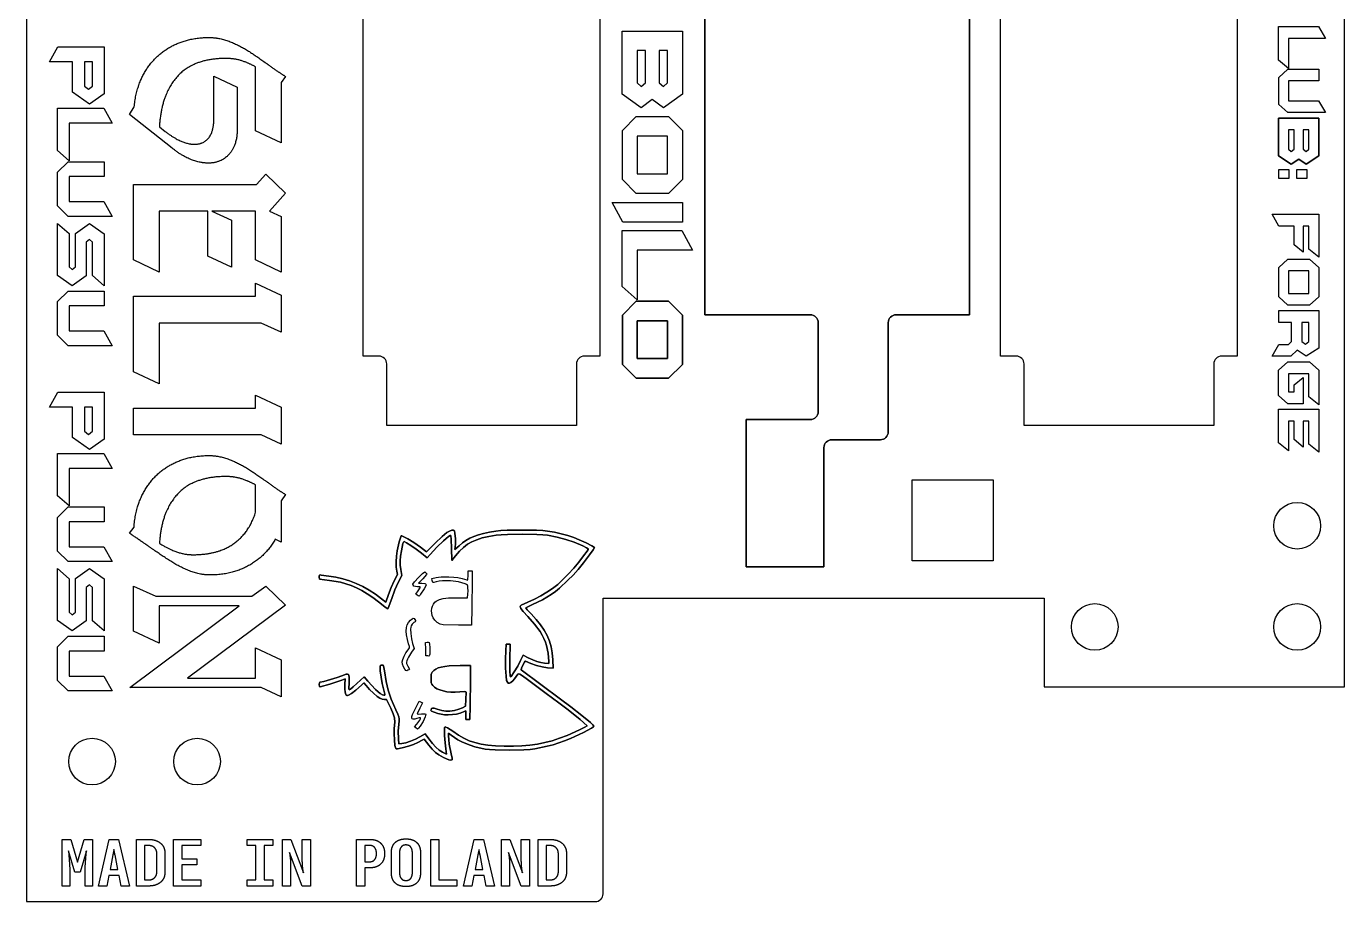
# Model space of a CAD drawing. Header units: millimetres. Extents: x -78 to 6, y -69 to 31.
# Drawn here: x -78.4 to 6.3, y -69.2 to -13 of the extents above; entities that cross this region are included whole.
import ezdxf

# ---------------------------------------------------------------- set-up
doc = ezdxf.new("R2010")
doc.units = ezdxf.units.MM

msp = doc.modelspace()

# ---------------------------------------------------------------- linework, layer by layer
for p, q in [((-74.128, -16.798), (-74.128, -15.242)), ((-69.833, -19.411), (-69.457, -19.719)), ((-69.833, -19.411), (-69.457, -19.719)), ((-63.658, -44.183), (-63.658, -42.425)), ((-71.751, -45.53), (-71.466, -45.142)), ((-71.751, -45.53), (-71.466, -45.142)), ((-54.93, -67.363), (-54.93, -66.037)), ((-54.409, -66.037), (-54.409, -67.363)), ((-53.585, -67.363), (-53.585, -66.037)), ((-53.064, -66.037), (-53.064, -67.363)), ((-69.997, -67.278), (-69.997, -66.122)), ((-69.477, -66.122), (-69.477, -67.278)), ((-44.206, -67.278), (-44.206, -66.122)), ((-43.685, -66.122), (-43.685, -67.278))]:
    msp.add_line(p, q)
for points in [[(-41.837, -69.2, 0.414214), (-41.337, -68.7), (-41.337, -49.7), (-13, -49.7), (-13, -55.4), (6.3, -55.4), (6.3, 17), (-13, 17), (-13, 11.3), (-41.337, 11.3), (-41.337, 30.3, 0.414214), (-41.837, 30.8), (-78.381, 30.8), (-78.381, -69.2)], [(-41.837, -69.2, 0.414214), (-41.337, -68.7), (-41.337, -49.7), (-13, -49.7), (-13, -55.4), (6.3, -55.4), (6.3, 17), (-13, 17), (-13, 11.3), (-41.337, 11.3), (-41.337, 30.3, 0.414214), (-41.837, 30.8), (-78.381, 30.8), (-78.381, -69.2)], [(-55.229, -34.65, 0.414214), (-55.729, -34.15), (-56.74, -34.15), (-56.74, -4.25), (-55.729, -4.25, 0.414214), (-55.229, -3.75), (-55.229, 0.2), (-43.046, 0.2), (-43.046, -3.75, 0.414214), (-42.546, -4.25), (-41.534, -4.25), (-41.534, -34.15), (-42.546, -34.15, 0.414214), (-43.046, -34.65), (-43.046, -38.6), (-55.229, -38.6)], [(-55.229, -34.65, 0.414214), (-55.729, -34.15), (-56.74, -34.15), (-56.74, -4.25), (-55.729, -4.25, 0.414214), (-55.229, -3.75), (-55.229, 0.2), (-43.046, 0.2), (-43.046, -3.75, 0.414214), (-42.546, -4.25), (-41.534, -4.25), (-41.534, -34.15), (-42.546, -34.15, 0.414214), (-43.046, -34.65), (-43.046, -38.6), (-55.229, -38.6)], [(-14.792, -4.25, 0.414214), (-14.292, -3.75), (-14.292, 0.2), (-2.108, 0.2), (-2.108, -3.75, 0.414214), (-1.608, -4.25), (-0.597, -4.25), (-0.597, -34.15), (-1.608, -34.15, 0.414214), (-2.108, -34.65), (-2.108, -38.6), (-14.292, -38.6), (-14.292, -34.65, 0.414214), (-14.792, -34.15), (-15.803, -34.15), (-15.803, -4.25)], [(-14.792, -4.25, 0.414214), (-14.292, -3.75), (-14.292, 0.2), (-2.108, 0.2), (-2.108, -3.75, 0.414214), (-1.608, -4.25), (-0.597, -4.25), (-0.597, -34.15), (-1.608, -34.15, 0.414214), (-2.108, -34.65), (-2.108, -38.6), (-14.292, -38.6), (-14.292, -34.65, 0.414214), (-14.792, -34.15), (-15.803, -34.15), (-15.803, -4.25)]]:
    msp.add_lwpolyline(points, format="xyb", close=True)
for points in [[(-34.803, -7), (-34.803, -31.5), (-28.019, -31.5, -0.414214), (-27.519, -32), (-27.519, -37.725, -0.414214), (-28.019, -38.225), (-32.144, -38.225), (-32.144, -47.7), (-27.144, -47.7), (-27.144, -40.025, -0.414214), (-26.644, -39.525), (-23.519, -39.525, 0.414214), (-23.019, -39.025), (-23.019, -32, -0.414214), (-22.519, -31.5), (-17.803, -31.5), (-17.803, -6.5)], [(-17.803, -6.5), (-17.803, -31.5), (-22.519, -31.5, 0.414214), (-23.019, -32), (-23.019, -39.025, -0.414214), (-23.519, -39.525), (-26.644, -39.525, 0.414214), (-27.144, -40.025), (-27.144, -47.7), (-32.144, -47.7), (-32.144, -38.225), (-28.019, -38.225, 0.414214), (-27.519, -37.725), (-27.519, -32, 0.414214), (-28.019, -31.5), (-34.803, -31.5), (-34.803, -7, -0.262886)]]:
    msp.add_lwpolyline(points, format="xyb")
for points in [[(-38.173, -17.664), (-38.896, -18.195), (-40.103, -17.314), (-40.103, -13.27), (-36.243, -13.27), (-36.243, -17.314), (-37.45, -18.195)], [(-38.173, -17.664), (-38.896, -18.195), (-40.103, -17.314), (-40.103, -13.27), (-36.243, -13.27), (-36.243, -17.314), (-37.45, -18.195)], [(2.704, -13.743), (2.704, -15.664), (2.062, -15.14), (2.062, -12.982), (4.613, -12.982), (5.07, -13.743)], [(2.704, -13.743), (2.704, -15.664), (2.062, -15.14), (2.062, -12.982), (4.613, -12.982), (5.07, -13.743)], [(-73.385, -17.309), (-74.327, -17.974), (-75.414, -17.204), (-75.414, -15.242), (-76.885, -15.242), (-76.362, -14.291), (-73.385, -14.291)], [(-73.385, -17.309), (-74.327, -17.974), (-75.414, -17.204), (-75.414, -15.242), (-76.885, -15.242), (-76.362, -14.291), (-73.385, -14.291)], [(-74.128, -16.798), (-74.128, -15.242), (-74.656, -15.242), (-74.656, -16.798), (-74.386, -16.999)], [(-38.616, -16.592), (-38.616, -14.524), (-39.142, -14.524), (-39.142, -16.595), (-38.893, -16.833)], [(-37.204, -16.595), (-37.204, -14.524), (-37.732, -14.524), (-37.732, -16.592), (-37.453, -16.833)], [(5.07, -18.51), (2.657, -18.51), (2.066, -17.977), (2.066, -16.242), (2.657, -15.709), (4.641, -15.709), (4.635, -16.471), (2.702, -16.471), (2.702, -17.744), (4.613, -17.744)], [(5.07, -18.51), (2.657, -18.51), (2.066, -17.977), (2.066, -16.242), (2.657, -15.709), (4.641, -15.709), (4.635, -16.471), (2.702, -16.471), (2.702, -17.744), (4.613, -17.744)], [(-75.64, -19.18), (-75.64, -21.598), (-76.387, -20.937), (-76.387, -18.23), (-73.408, -18.23), (-72.878, -19.18)], [(-75.64, -19.18), (-75.64, -21.598), (-76.387, -20.937), (-76.387, -18.23), (-73.408, -18.23), (-72.878, -19.18)], [(-37.127, -23.697), (-39.213, -23.697), (-40.097, -22.813), (-40.097, -19.649), (-39.213, -18.765), (-37.127, -18.765), (-36.243, -19.649), (-36.243, -22.813)], [(-37.127, -23.697), (-39.213, -23.697), (-40.097, -22.813), (-40.097, -19.649), (-39.213, -18.765), (-37.127, -18.765), (-36.243, -19.649), (-36.243, -22.813)], [(3.348, -21.502), (2.867, -21.821), (2.062, -21.292), (2.062, -18.858), (4.635, -18.858), (4.635, -21.292), (3.83, -21.821)], [(3.348, -21.502), (3.83, -21.821), (4.635, -21.292), (4.635, -18.858), (2.062, -18.858), (2.062, -21.292), (2.867, -21.821)], [(-37.198, -22.443), (-37.198, -20.02), (-39.142, -20.02), (-39.142, -22.443)], [(3.053, -20.852), (3.053, -19.62), (2.704, -19.62), (2.704, -20.854), (2.869, -20.995)], [(3.993, -20.854), (3.993, -19.62), (3.644, -19.62), (3.644, -20.852), (3.828, -20.995)], [(-72.878, -25.175), (-75.693, -25.175), (-76.383, -24.506), (-76.383, -22.331), (-75.693, -21.661), (-73.379, -21.661), (-73.385, -22.612), (-75.64, -22.612), (-75.64, -24.22), (-73.408, -24.22)], [(-72.878, -25.175), (-75.693, -25.175), (-76.383, -24.506), (-76.383, -22.331), (-75.693, -21.661), (-73.379, -21.661), (-73.385, -22.612), (-75.64, -22.612), (-75.64, -24.22), (-73.408, -24.22)], [(-66.728, -27.733), (-66.728, -24.845), (-69.845, -24.845), (-69.845, -28.749), (-71.489, -27.973), (-71.489, -23.121), (-63.589, -23.121), (-63.007, -22.471), (-61.74, -23.692), (-62.756, -24.845), (-62.014, -25.187), (-62.014, -28.749), (-63.658, -27.973), (-63.658, -24.845), (-66.477, -24.845), (-65.21, -25.427), (-65.21, -28.441)], [(-66.728, -27.733), (-66.728, -24.845), (-69.845, -24.845), (-69.845, -28.749), (-71.489, -27.973), (-71.489, -23.121), (-63.589, -23.121), (-63.007, -22.471), (-61.74, -23.692), (-62.756, -24.845), (-62.014, -25.187), (-62.014, -28.749), (-63.658, -27.973), (-63.658, -24.845), (-66.477, -24.845), (-65.21, -25.427), (-65.21, -28.441)], [(2.71, -22.739), (2.074, -22.739), (2.074, -22.156), (2.71, -22.156)], [(2.71, -22.739), (2.074, -22.739), (2.074, -22.156), (2.71, -22.156)], [(3.879, -22.739), (3.237, -22.739), (3.237, -22.156), (3.879, -22.156)], [(3.879, -22.739), (3.237, -22.739), (3.237, -22.156), (3.879, -22.156)], [(-36.243, -25.536), (-40.076, -25.536), (-40.743, -24.282), (-36.243, -24.282)], [(-36.243, -25.536), (-40.076, -25.536), (-40.743, -24.282), (-36.243, -24.282)], [(4.635, -25.04), (4.635, -27.802), (3.993, -27.281), (3.993, -25.802), (3.642, -25.802), (3.642, -27.476), (3.051, -26.997), (3.051, -25.802), (2.079, -25.802), (1.635, -25.04)], [(4.635, -25.04), (4.635, -27.802), (3.993, -27.281), (3.993, -25.802), (3.642, -25.802), (3.642, -27.476), (3.051, -26.997), (3.051, -25.802), (2.079, -25.802), (1.635, -25.04)], [(-74.537, -28.984), (-75.444, -29.63), (-76.383, -28.965), (-76.383, -25.623), (-75.64, -26.276), (-75.64, -28.417), (-75.442, -28.593), (-75.231, -28.417), (-75.231, -26.267), (-74.327, -25.623), (-73.385, -26.288), (-73.385, -29.63), (-74.128, -28.97), (-74.128, -26.834), (-74.327, -26.656), (-74.537, -26.834)], [(-74.537, -28.984), (-75.444, -29.63), (-76.383, -28.965), (-76.383, -25.623), (-75.64, -26.276), (-75.64, -28.417), (-75.442, -28.593), (-75.231, -28.417), (-75.231, -26.267), (-74.327, -25.623), (-73.385, -26.288), (-73.385, -29.63), (-74.128, -28.97), (-74.128, -26.834), (-74.327, -26.656), (-74.537, -26.834)], [(-39.142, -27.339), (-39.142, -30.541), (-40.103, -29.669), (-40.103, -26.085), (-36.272, -26.085), (-35.591, -27.339)], [(-39.142, -27.339), (-39.142, -30.541), (-40.103, -29.669), (-40.103, -26.085), (-36.272, -26.085), (-35.591, -27.339)], [(4.044, -30.886), (2.657, -30.886), (2.066, -30.353), (2.066, -28.452), (2.657, -27.919), (4.044, -27.919), (4.635, -28.452), (4.635, -30.353)], [(4.044, -30.886), (2.657, -30.886), (2.066, -30.353), (2.066, -28.452), (2.657, -27.919), (4.044, -27.919), (4.635, -28.452), (4.635, -30.353)], [(3.999, -30.124), (3.999, -28.681), (2.702, -28.681), (2.702, -30.124)], [(-63.304, -32.025), (-69.845, -32.025), (-69.845, -35.941), (-71.489, -35.165), (-71.489, -30.302), (-63.658, -30.302), (-63.658, -29.468), (-62.014, -30.233), (-62.014, -32.619)], [(-63.304, -32.025), (-69.845, -32.025), (-69.845, -35.941), (-71.489, -35.165), (-71.489, -30.302), (-63.658, -30.302), (-63.658, -29.468), (-62.014, -30.233), (-62.014, -32.619)], [(-72.878, -33.484), (-75.693, -33.484), (-76.383, -32.815), (-76.383, -30.64), (-75.693, -29.971), (-73.379, -29.971), (-73.385, -30.921), (-75.64, -30.921), (-75.64, -32.529), (-73.408, -32.529)], [(-72.878, -33.484), (-75.693, -33.484), (-76.383, -32.815), (-76.383, -30.64), (-75.693, -29.971), (-73.379, -29.971), (-73.385, -30.921), (-75.64, -30.921), (-75.64, -32.529), (-73.408, -32.529)], [(-37.127, -35.564), (-39.213, -35.564), (-40.097, -34.68), (-40.097, -31.516), (-39.213, -30.632), (-37.127, -30.632), (-36.243, -31.516), (-36.243, -34.68)], [(-40.097, -34.68), (-39.213, -35.564), (-37.127, -35.564), (-36.243, -34.68), (-36.243, -31.516), (-37.127, -30.632), (-39.213, -30.632), (-40.097, -31.516)], [(-37.127, -35.564), (-39.213, -35.564), (-40.097, -34.68), (-40.097, -31.516), (-39.213, -30.632), (-37.127, -30.632), (-36.243, -31.516), (-36.243, -34.68)], [(2.835, -34.16), (1.635, -34.16), (2.083, -33.398), (2.696, -33.398), (2.896, -33.216), (2.896, -31.988), (2.066, -31.988), (2.066, -31.226), (4.635, -31.226), (4.635, -33.631), (3.828, -34.16), (3.254, -33.772)], [(2.835, -34.16), (1.635, -34.16), (2.083, -33.398), (2.696, -33.398), (2.896, -33.216), (2.896, -31.988), (2.066, -31.988), (2.066, -31.226), (4.635, -31.226), (4.635, -33.631), (3.828, -34.16), (3.254, -33.772)], [(-37.198, -31.886), (-37.198, -34.31), (-39.142, -34.31), (-39.142, -31.886)], [(-37.198, -34.31), (-37.198, -31.886), (-39.142, -31.886), (-39.142, -34.31)], [(3.999, -33.22), (3.999, -31.988), (3.546, -31.988), (3.546, -33.22), (3.779, -33.38)], [(4.635, -35.057), (4.635, -37.285), (3.993, -36.764), (3.993, -35.286), (2.704, -35.286), (2.704, -36.445), (3.053, -36.445), (3.053, -36.005), (3.644, -35.527), (3.644, -37.207), (2.647, -37.207), (2.062, -36.682), (2.062, -35.057), (2.645, -34.524), (4.042, -34.524)], [(4.635, -35.057), (4.635, -37.285), (3.993, -36.764), (3.993, -35.286), (2.704, -35.286), (2.704, -36.445), (3.053, -36.445), (3.053, -36.005), (3.644, -35.527), (3.644, -37.207), (2.647, -37.207), (2.062, -36.682), (2.062, -35.057), (2.645, -34.524), (4.042, -34.524)], [(-73.385, -39.49), (-74.327, -40.155), (-75.414, -39.385), (-75.414, -37.423), (-76.885, -37.423), (-76.362, -36.473), (-73.385, -36.473)], [(-73.385, -39.49), (-74.327, -40.155), (-75.414, -39.385), (-75.414, -37.423), (-76.885, -37.423), (-76.362, -36.473), (-73.385, -36.473)], [(-62.014, -37.425), (-62.014, -39.811), (-63.304, -39.217), (-71.489, -39.217), (-71.489, -37.493), (-63.658, -37.493), (-63.658, -36.66)], [(-62.014, -37.425), (-62.014, -39.811), (-63.304, -39.217), (-71.489, -39.217), (-71.489, -37.493), (-63.658, -37.493), (-63.658, -36.66)], [(-74.128, -38.979), (-74.128, -37.423), (-74.656, -37.423), (-74.656, -38.979), (-74.386, -39.18)], [(4.635, -37.561), (4.635, -40.322), (3.993, -39.802), (3.993, -38.323), (3.644, -38.323), (3.644, -39.997), (3.053, -39.518), (3.053, -38.323), (2.704, -38.323), (2.704, -40.244), (2.062, -39.719), (2.062, -37.561)], [(4.635, -37.561), (4.635, -40.322), (3.993, -39.802), (3.993, -38.323), (3.644, -38.323), (3.644, -39.997), (3.053, -39.518), (3.053, -38.323), (2.704, -38.323), (2.704, -40.244), (2.062, -39.719), (2.062, -37.561)], [(-75.64, -41.362), (-75.64, -43.779), (-76.387, -43.118), (-76.387, -40.411), (-73.408, -40.411), (-72.878, -41.362)], [(-75.64, -41.362), (-75.64, -43.779), (-76.387, -43.118), (-76.387, -40.411), (-73.408, -40.411), (-72.878, -41.362)], [(-21.487, -42.107), (-16.287, -42.107), (-16.287, -47.307), (-21.487, -47.307)], [(-21.487, -42.107), (-16.287, -42.107), (-16.287, -47.307), (-21.487, -47.307)], [(-72.878, -47.356), (-75.693, -47.356), (-76.383, -46.687), (-76.383, -44.512), (-75.693, -43.843), (-73.379, -43.843), (-73.385, -44.793), (-75.64, -44.793), (-75.64, -46.401), (-73.408, -46.401)], [(-72.878, -47.356), (-75.693, -47.356), (-76.383, -46.687), (-76.383, -44.512), (-75.693, -43.843), (-73.379, -43.843), (-73.385, -44.793), (-75.64, -44.793), (-75.64, -46.401), (-73.408, -46.401)], [(-52.668, -46.724), (-53.072, -46.423), (-53.482, -46.137), (-53.876, -45.893), (-54.179, -45.733), (-54.272, -45.699), (-54.314, -45.702), (-54.429, -46.078), (-54.562, -46.663), (-54.607, -46.997), (-54.626, -47.36), (-54.619, -47.703), (-54.585, -47.977), (-54.535, -48.19), (-54.745, -48.587), (-54.938, -49.009), (-55.111, -49.463), (-55.286, -49.954), (-55.575, -49.741), (-55.963, -49.445), (-56.361, -49.181), (-56.769, -48.95), (-57.187, -48.751), (-57.615, -48.586), (-58.053, -48.452), (-58.501, -48.351), (-58.959, -48.282), (-59.442, -48.221), (-59.514, -48.213), (-59.551, -48.223), (-59.566, -48.262), (-59.568, -48.339), (-59.553, -48.472), (-58.908, -48.561), (-58.197, -48.682), (-57.849, -48.777), (-57.508, -48.897), (-57.17, -49.043), (-56.83, -49.218), (-56.484, -49.424), (-56.126, -49.665), (-55.752, -49.943), (-55.358, -50.259), (-55.198, -50.375), (-55.16, -50.379), (-55.137, -50.355), (-54.912, -49.714), (-54.713, -49.176), (-54.497, -48.686), (-54.269, -48.236), (-54.329, -47.867), (-54.366, -47.584), (-54.373, -47.309), (-54.347, -47.01), (-54.288, -46.655), (-54.187, -46.198), (-54.147, -46.101), (-54.108, -46.072), (-53.964, -46.141), (-53.685, -46.319), (-53.341, -46.557), (-53.004, -46.811), (-52.63, -47.105), (-52.451, -46.903), (-52.009, -46.425), (-51.591, -46.018), (-51.269, -45.746), (-51.166, -45.682), (-51.114, -45.676), (-51.093, -45.925), (-51.072, -46.495), (-51.053, -47.291), (-50.805, -46.983), (-50.554, -46.69), (-50.305, -46.446), (-50.045, -46.244), (-49.765, -46.079), (-49.451, -45.945), (-49.092, -45.834), (-48.678, -45.743), (-48.195, -45.664), (-47.877, -45.632), (-47.473, -45.609), (-46.522, -45.59), (-45.584, -45.609), (-45.195, -45.632), (-44.9, -45.664), (-44.278, -45.779), (-43.718, -45.923), (-43.184, -46.106), (-42.644, -46.339), (-42.402, -46.459), (-42.286, -46.533), (-42.301, -46.58), (-42.361, -46.679), (-42.585, -46.992), (-42.893, -47.388), (-43.223, -47.783), (-43.574, -48.17), (-43.913, -48.511), (-44.249, -48.814), (-44.591, -49.083), (-44.946, -49.327), (-45.324, -49.549), (-45.731, -49.758), (-46.176, -49.958), (-46.603, -50.156), (-46.64, -50.195), (-46.656, -50.241), (-46.649, -50.297), (-46.615, -50.368), (-46.461, -50.569), (-46.176, -50.876), (-45.732, -51.374), (-45.386, -51.846), (-45.248, -52.074), (-45.132, -52.299), (-45.038, -52.522), (-44.964, -52.743), (-44.87, -53.239), (-44.836, -53.521), (-44.824, -53.749), (-44.824, -53.905), (-45.098, -53.879), (-45.341, -53.841), (-45.582, -53.775), (-45.841, -53.673), (-46.138, -53.528), (-46.466, -53.357), (-46.633, -53.715), (-46.821, -54.075), (-47.037, -54.439), (-47.244, -54.736), (-47.285, -54.757), (-47.311, -54.717), (-47.33, -54.371), (-47.327, -53.643), (-47.308, -52.663), (-47.559, -52.663), (-47.586, -53.09), (-47.6, -53.604), (-47.593, -54.19), (-47.57, -54.704), (-47.532, -54.999), (-47.482, -55.108), (-47.43, -55.167), (-47.349, -55.167), (-47.251, -55.118), (-47.14, -55.022), (-47.018, -54.881), (-46.801, -54.595), (-46.755, -54.558), (-46.674, -54.582), (-46.503, -54.698), (-46.187, -54.938), (-44.991, -55.826), (-44.178, -56.421), (-43.585, -56.873), (-42.805, -57.504), (-42.347, -57.906), (-42.497, -57.992), (-42.855, -58.167), (-43.642, -58.523), (-44.127, -58.708), (-44.599, -58.862), (-45.068, -58.985), (-45.542, -59.08), (-46.031, -59.148), (-46.544, -59.19), (-47.091, -59.209), (-47.681, -59.205), (-48.243, -59.184), (-48.735, -59.142), (-49.17, -59.077), (-49.564, -58.984), (-49.929, -58.859), (-50.279, -58.699), (-50.629, -58.499), (-50.992, -58.256), (-51.324, -58.035), (-51.425, -57.984), (-51.48, -57.975), (-51.511, -58.005), (-51.526, -58.085), (-51.518, -58.523), (-51.484, -58.991), (-51.434, -59.384), (-51.388, -59.735), (-51.647, -59.605), (-51.865, -59.459), (-52.078, -59.272), (-52.293, -59.036), (-52.52, -58.744), (-52.767, -58.416), (-53.106, -58.611), (-53.388, -58.759), (-53.699, -58.89), (-54.006, -58.991), (-54.272, -59.049), (-54.455, -59.072), (-54.482, -58.74), (-54.492, -58.244), (-54.44, -57.578), (-54.432, -57.45), (-54.453, -57.325), (-54.519, -57.15), (-54.646, -56.87), (-54.942, -56.193), (-55.142, -55.621), (-55.278, -55.047), (-55.381, -54.366), (-55.431, -54.056), (-55.461, -54.007), (-55.507, -53.997), (-55.603, -54.008), (-55.633, -54.027), (-55.652, -54.059), (-55.663, -54.175), (-55.644, -54.382), (-55.523, -55.175), (-55.446, -55.528), (-55.354, -55.871), (-55.359, -55.926), (-55.415, -55.936), (-55.514, -55.904), (-55.648, -55.829), (-55.788, -55.723), (-55.957, -55.566), (-56.444, -55.033), (-56.684, -54.755), (-56.916, -54.98), (-57.386, -55.408), (-57.555, -55.546), (-57.64, -55.597), (-57.658, -55.479), (-57.648, -55.155), (-57.641, -54.785), (-57.657, -54.673), (-57.693, -54.605), (-57.751, -54.577), (-57.838, -54.583), (-58.109, -54.686), (-58.416, -54.8), (-58.851, -54.937), (-59.264, -55.053), (-59.5, -55.102), (-59.533, -55.109), (-59.554, -55.134), (-59.568, -55.258), (-59.555, -55.379), (-59.534, -55.395), (-59.5, -55.391), (-58.882, -55.22), (-58.428, -55.085), (-58.113, -54.976), (-57.899, -54.881), (-57.918, -55.247), (-57.922, -55.519), (-57.902, -55.739), (-57.859, -55.892), (-57.83, -55.938), (-57.797, -55.963), (-57.751, -55.965), (-57.685, -55.941), (-57.49, -55.821), (-57.215, -55.607), (-56.863, -55.3), (-56.695, -55.144), (-56.562, -55.304), (-56.332, -55.561), (-56.077, -55.813), (-55.843, -56.017), (-55.674, -56.13), (-55.519, -56.184), (-55.377, -56.207), (-55.24, -56.207), (-54.977, -56.767), (-54.811, -57.134), (-54.733, -57.391), (-54.719, -57.663), (-54.749, -58.077), (-54.754, -58.414), (-54.736, -58.815), (-54.701, -59.169), (-54.657, -59.361), (-54.623, -59.376), (-54.544, -59.374), (-54.234, -59.316), (-53.836, -59.214), (-53.51, -59.107), (-53.225, -58.983), (-52.954, -58.832), (-52.836, -58.759), (-52.535, -59.148), (-52.317, -59.408), (-52.109, -59.609), (-51.875, -59.776), (-51.582, -59.94), (-51.397, -60.026), (-51.237, -60.083), (-51.114, -60.107), (-51.038, -60.097), (-51.024, -60.063), (-51.029, -59.987), (-51.091, -59.7), (-51.214, -59.077), (-51.25, -58.782), (-51.262, -58.538), (-51.262, -58.375), (-51.099, -58.504), (-50.888, -58.66), (-50.661, -58.803), (-50.416, -58.933), (-50.155, -59.05), (-49.875, -59.154), (-49.576, -59.247), (-48.919, -59.396), (-48.638, -59.43), (-48.263, -59.454), (-47.351, -59.469), (-46.421, -59.443), (-46.024, -59.415), (-45.711, -59.377), (-44.917, -59.219), (-44.544, -59.121), (-44.175, -59.007), (-43.804, -58.874), (-43.422, -58.719), (-42.598, -58.336), (-42.07, -58.055), (-41.96, -57.974), (-41.928, -57.917), (-41.988, -57.849), (-42.153, -57.701), (-42.705, -57.242), (-43.402, -56.687), (-44.062, -56.184), (-46.588, -54.305), (-46.566, -54.2), (-46.481, -54.002), (-46.382, -53.815), (-46.342, -53.758), (-46.317, -53.742), (-45.975, -53.907), (-45.619, -54.035), (-45.258, -54.123), (-44.904, -54.168), (-44.545, -54.191), (-44.572, -53.665), (-44.608, -53.211), (-44.676, -52.822), (-44.782, -52.466), (-44.934, -52.111), (-45.122, -51.768), (-45.353, -51.426), (-45.631, -51.077), (-45.963, -50.713), (-46.207, -50.442), (-46.298, -50.316), (-45.864, -50.114), (-45.231, -49.807), (-44.942, -49.641), (-44.666, -49.462), (-44.398, -49.268), (-44.132, -49.054), (-43.589, -48.556), (-43.265, -48.223), (-42.94, -47.857), (-42.593, -47.434), (-42.202, -46.929), (-41.966, -46.596), (-41.878, -46.438), (-42.053, -46.335), (-42.431, -46.15), (-42.869, -45.951), (-43.223, -45.805), (-43.596, -45.682), (-44.019, -45.569), (-44.463, -45.472), (-44.9, -45.398), (-45.208, -45.366), (-45.606, -45.344), (-46.553, -45.326), (-47.502, -45.344), (-47.903, -45.366), (-48.214, -45.398), (-48.635, -45.465), (-49.007, -45.542), (-49.339, -45.63), (-49.636, -45.734), (-49.903, -45.854), (-50.146, -45.993), (-50.373, -46.154), (-50.588, -46.339), (-50.855, -46.586), (-50.828, -46.434), (-50.816, -46.208), (-50.825, -45.873), (-50.849, -45.556), (-50.881, -45.386), (-50.909, -45.358), (-50.948, -45.342), (-51.056, -45.344), (-51.196, -45.391), (-51.361, -45.482), (-51.679, -45.745), (-52.127, -46.175)], [(-52.668, -46.724), (-52.127, -46.175), (-51.679, -45.745), (-51.361, -45.482), (-51.196, -45.391), (-51.056, -45.344), (-50.948, -45.342), (-50.909, -45.358), (-50.881, -45.386), (-50.849, -45.556), (-50.825, -45.873), (-50.816, -46.208), (-50.828, -46.434), (-50.855, -46.586), (-50.588, -46.339), (-50.373, -46.154), (-50.146, -45.993), (-49.903, -45.854), (-49.636, -45.734), (-49.339, -45.63), (-49.007, -45.542), (-48.635, -45.465), (-48.214, -45.398), (-47.903, -45.366), (-47.502, -45.344), (-46.553, -45.326), (-45.606, -45.344), (-45.208, -45.366), (-44.9, -45.398), (-44.463, -45.472), (-44.019, -45.569), (-43.596, -45.682), (-43.223, -45.805), (-42.869, -45.951), (-42.431, -46.15), (-42.053, -46.335), (-41.878, -46.438), (-41.966, -46.596), (-42.202, -46.929), (-42.593, -47.434), (-42.94, -47.857), (-43.265, -48.223), (-43.589, -48.556), (-44.132, -49.054), (-44.398, -49.268), (-44.666, -49.462), (-44.942, -49.641), (-45.231, -49.807), (-45.864, -50.114), (-46.298, -50.316), (-46.207, -50.442), (-45.963, -50.713), (-45.631, -51.077), (-45.353, -51.426), (-45.122, -51.768), (-44.934, -52.111), (-44.782, -52.466), (-44.676, -52.822), (-44.608, -53.211), (-44.572, -53.665), (-44.545, -54.191), (-44.904, -54.168), (-45.258, -54.123), (-45.619, -54.035), (-45.975, -53.907), (-46.317, -53.742), (-46.342, -53.758), (-46.382, -53.815), (-46.481, -54.002), (-46.566, -54.2), (-46.588, -54.305), (-44.062, -56.184), (-43.402, -56.687), (-42.705, -57.242), (-42.153, -57.701), (-41.988, -57.849), (-41.928, -57.917), (-41.96, -57.974), (-42.07, -58.055), (-42.598, -58.336), (-43.422, -58.719), (-43.804, -58.874), (-44.175, -59.007), (-44.544, -59.121), (-44.917, -59.219), (-45.711, -59.377), (-46.024, -59.415), (-46.421, -59.443), (-47.351, -59.469), (-48.263, -59.454), (-48.638, -59.43), (-48.919, -59.396), (-49.576, -59.247), (-49.875, -59.154), (-50.155, -59.05), (-50.416, -58.933), (-50.661, -58.803), (-50.888, -58.66), (-51.099, -58.504), (-51.262, -58.375), (-51.262, -58.538), (-51.25, -58.782), (-51.214, -59.077), (-51.091, -59.7), (-51.029, -59.987), (-51.024, -60.063), (-51.038, -60.097), (-51.114, -60.107), (-51.237, -60.083), (-51.397, -60.026), (-51.582, -59.94), (-51.875, -59.776), (-52.109, -59.609), (-52.317, -59.408), (-52.535, -59.148), (-52.836, -58.759), (-52.954, -58.832), (-53.225, -58.983), (-53.51, -59.107), (-53.836, -59.214), (-54.234, -59.316), (-54.544, -59.374), (-54.623, -59.376), (-54.657, -59.361), (-54.701, -59.169), (-54.736, -58.815), (-54.754, -58.414), (-54.749, -58.077), (-54.719, -57.663), (-54.733, -57.391), (-54.811, -57.134), (-54.977, -56.767), (-55.24, -56.207), (-55.377, -56.207), (-55.519, -56.184), (-55.674, -56.13), (-55.843, -56.017), (-56.077, -55.813), (-56.332, -55.561), (-56.562, -55.304), (-56.695, -55.144), (-56.863, -55.3), (-57.215, -55.607), (-57.49, -55.821), (-57.685, -55.941), (-57.751, -55.965), (-57.797, -55.963), (-57.83, -55.938), (-57.859, -55.892), (-57.902, -55.739), (-57.922, -55.519), (-57.918, -55.247), (-57.899, -54.881), (-58.113, -54.976), (-58.428, -55.085), (-58.882, -55.22), (-59.5, -55.391), (-59.534, -55.395), (-59.555, -55.379), (-59.568, -55.258), (-59.554, -55.134), (-59.533, -55.109), (-59.5, -55.102), (-59.264, -55.053), (-58.851, -54.937), (-58.416, -54.8), (-58.109, -54.686), (-57.838, -54.583), (-57.751, -54.577), (-57.693, -54.605), (-57.657, -54.673), (-57.641, -54.785), (-57.648, -55.155), (-57.658, -55.479), (-57.64, -55.597), (-57.555, -55.546), (-57.386, -55.408), (-56.916, -54.98), (-56.684, -54.755), (-56.444, -55.033), (-55.957, -55.566), (-55.788, -55.723), (-55.648, -55.829), (-55.514, -55.904), (-55.415, -55.936), (-55.359, -55.926), (-55.354, -55.871), (-55.446, -55.528), (-55.523, -55.175), (-55.644, -54.382), (-55.663, -54.175), (-55.652, -54.059), (-55.633, -54.027), (-55.603, -54.008), (-55.507, -53.997), (-55.461, -54.007), (-55.431, -54.056), (-55.381, -54.366), (-55.278, -55.047), (-55.142, -55.621), (-54.942, -56.193), (-54.646, -56.87), (-54.519, -57.15), (-54.453, -57.325), (-54.432, -57.45), (-54.44, -57.578), (-54.492, -58.244), (-54.482, -58.74), (-54.455, -59.072), (-54.272, -59.049), (-54.006, -58.991), (-53.699, -58.89), (-53.388, -58.759), (-53.106, -58.611), (-52.767, -58.416), (-52.52, -58.744), (-52.293, -59.036), (-52.078, -59.272), (-51.865, -59.459), (-51.647, -59.605), (-51.388, -59.735), (-51.434, -59.384), (-51.484, -58.991), (-51.518, -58.523), (-51.526, -58.085), (-51.511, -58.005), (-51.48, -57.975), (-51.425, -57.984), (-51.324, -58.035), (-50.992, -58.256), (-50.629, -58.499), (-50.279, -58.699), (-49.929, -58.859), (-49.564, -58.984), (-49.17, -59.077), (-48.735, -59.142), (-48.243, -59.184), (-47.681, -59.205), (-47.091, -59.209), (-46.544, -59.19), (-46.031, -59.148), (-45.542, -59.08), (-45.068, -58.985), (-44.599, -58.862), (-44.127, -58.708), (-43.642, -58.523), (-42.855, -58.167), (-42.497, -57.992), (-42.347, -57.906), (-42.805, -57.504), (-43.585, -56.873), (-44.178, -56.421), (-44.991, -55.826), (-46.187, -54.938), (-46.503, -54.698), (-46.674, -54.582), (-46.755, -54.558), (-46.801, -54.595), (-47.018, -54.881), (-47.14, -55.022), (-47.251, -55.118), (-47.349, -55.167), (-47.43, -55.167), (-47.482, -55.108), (-47.532, -54.999), (-47.57, -54.704), (-47.593, -54.19), (-47.6, -53.604), (-47.586, -53.09), (-47.559, -52.663), (-47.308, -52.663), (-47.327, -53.643), (-47.33, -54.371), (-47.311, -54.717), (-47.285, -54.757), (-47.244, -54.736), (-47.037, -54.439), (-46.821, -54.075), (-46.633, -53.715), (-46.466, -53.357), (-46.138, -53.528), (-45.841, -53.673), (-45.582, -53.775), (-45.341, -53.841), (-45.098, -53.879), (-44.824, -53.905), (-44.824, -53.749), (-44.836, -53.521), (-44.87, -53.239), (-44.964, -52.743), (-45.038, -52.522), (-45.132, -52.299), (-45.248, -52.074), (-45.386, -51.846), (-45.732, -51.374), (-46.176, -50.876), (-46.461, -50.569), (-46.615, -50.368), (-46.649, -50.297), (-46.656, -50.241), (-46.64, -50.195), (-46.603, -50.156), (-46.176, -49.958), (-45.731, -49.758), (-45.324, -49.549), (-44.946, -49.327), (-44.591, -49.083), (-44.249, -48.814), (-43.913, -48.511), (-43.574, -48.17), (-43.223, -47.783), (-42.893, -47.388), (-42.585, -46.992), (-42.361, -46.679), (-42.301, -46.58), (-42.286, -46.533), (-42.402, -46.459), (-42.644, -46.339), (-43.184, -46.106), (-43.718, -45.923), (-44.278, -45.779), (-44.9, -45.664), (-45.195, -45.632), (-45.584, -45.609), (-46.522, -45.59), (-47.473, -45.609), (-47.877, -45.632), (-48.195, -45.664), (-48.678, -45.743), (-49.092, -45.834), (-49.451, -45.945), (-49.765, -46.079), (-50.045, -46.244), (-50.305, -46.446), (-50.554, -46.69), (-50.805, -46.983), (-51.053, -47.291), (-51.072, -46.495), (-51.093, -45.925), (-51.114, -45.676), (-51.166, -45.682), (-51.269, -45.746), (-51.591, -46.018), (-52.009, -46.425), (-52.451, -46.903), (-52.63, -47.105), (-53.004, -46.811), (-53.341, -46.557), (-53.685, -46.319), (-53.964, -46.141), (-54.108, -46.072), (-54.147, -46.101), (-54.187, -46.198), (-54.288, -46.655), (-54.347, -47.01), (-54.373, -47.309), (-54.366, -47.584), (-54.329, -47.867), (-54.269, -48.236), (-54.497, -48.686), (-54.713, -49.176), (-54.912, -49.714), (-55.137, -50.355), (-55.16, -50.379), (-55.198, -50.375), (-55.358, -50.259), (-55.752, -49.943), (-56.126, -49.665), (-56.484, -49.424), (-56.83, -49.218), (-57.17, -49.043), (-57.508, -48.897), (-57.849, -48.777), (-58.197, -48.682), (-58.908, -48.561), (-59.553, -48.472), (-59.568, -48.339), (-59.566, -48.262), (-59.551, -48.223), (-59.514, -48.213), (-59.442, -48.221), (-58.959, -48.282), (-58.501, -48.351), (-58.053, -48.452), (-57.615, -48.586), (-57.187, -48.751), (-56.769, -48.95), (-56.361, -49.181), (-55.963, -49.445), (-55.575, -49.741), (-55.286, -49.954), (-55.111, -49.463), (-54.938, -49.009), (-54.745, -48.587), (-54.535, -48.19), (-54.585, -47.977), (-54.619, -47.703), (-54.626, -47.36), (-54.607, -46.997), (-54.562, -46.663), (-54.429, -46.078), (-54.314, -45.702), (-54.272, -45.699), (-54.179, -45.733), (-53.876, -45.893), (-53.482, -46.137), (-53.072, -46.423)], [(-74.537, -51.165), (-75.444, -51.811), (-76.383, -51.146), (-76.383, -47.804), (-75.64, -48.458), (-75.64, -50.598), (-75.442, -50.774), (-75.231, -50.598), (-75.231, -48.448), (-74.327, -47.804), (-73.385, -48.469), (-73.385, -51.811), (-74.128, -51.151), (-74.128, -49.015), (-74.327, -48.837), (-74.537, -49.015)], [(-74.537, -51.165), (-75.444, -51.811), (-76.383, -51.146), (-76.383, -47.804), (-75.64, -48.458), (-75.64, -50.598), (-75.442, -50.774), (-75.231, -50.598), (-75.231, -48.448), (-74.327, -47.804), (-73.385, -48.469), (-73.385, -51.811), (-74.128, -51.151), (-74.128, -49.015), (-74.327, -48.837), (-74.537, -49.015)], [(-52.695, -48.088), (-52.664, -48.134), (-52.678, -48.19), (-52.916, -48.45), (-53.202, -48.739), (-52.977, -48.739), (-52.788, -48.754), (-52.742, -48.776), (-52.714, -48.811), (-52.7, -48.856), (-52.711, -48.912), (-52.828, -49.105), (-53.061, -49.452), (-53.114, -49.534), (-53.156, -49.569), (-53.203, -49.559), (-53.274, -49.509), (-53.362, -49.44), (-53.206, -49.227), (-53.053, -48.991), (-53.113, -48.975), (-53.255, -48.968), (-53.391, -48.959), (-53.482, -48.93), (-53.533, -48.878), (-53.548, -48.8), (-53.439, -48.648), (-53.193, -48.382), (-52.934, -48.128), (-52.786, -48.015)], [(-52.695, -48.088), (-52.664, -48.134), (-52.678, -48.19), (-52.916, -48.45), (-53.202, -48.739), (-52.977, -48.739), (-52.788, -48.754), (-52.742, -48.776), (-52.714, -48.811), (-52.7, -48.856), (-52.711, -48.912), (-52.828, -49.105), (-53.061, -49.452), (-53.114, -49.534), (-53.156, -49.569), (-53.203, -49.559), (-53.274, -49.509), (-53.362, -49.44), (-53.206, -49.227), (-53.053, -48.991), (-53.113, -48.975), (-53.255, -48.968), (-53.391, -48.959), (-53.482, -48.93), (-53.533, -48.878), (-53.548, -48.8), (-53.439, -48.648), (-53.193, -48.382), (-52.934, -48.128), (-52.786, -48.015)], [(-50.005, -47.939), (-49.738, -47.939), (-49.746, -48.556), (-49.765, -50.309), (-49.777, -51.444), (-50.626, -51.444), (-51.617, -51.421), (-51.805, -51.363), (-51.986, -51.259), (-52.142, -51.123), (-52.253, -50.968), (-52.312, -50.821), (-52.345, -50.665), (-52.353, -50.508), (-52.336, -50.354), (-52.296, -50.209), (-52.234, -50.079), (-52.151, -49.969), (-52.047, -49.886), (-51.839, -49.779), (-51.599, -49.715), (-51.265, -49.683), (-50.779, -49.673), (-50.047, -49.673), (-50.024, -49.444), (-50.01, -49.228), (-50.013, -49.029), (-50.023, -48.923), (-50.046, -48.86), (-50.1, -48.817), (-50.199, -48.773), (-50.399, -48.709), (-50.631, -48.657), (-51.144, -48.593), (-51.648, -48.588), (-51.868, -48.609), (-52.051, -48.648), (-52.202, -48.686), (-52.276, -48.693), (-52.314, -48.56), (-52.337, -48.446), (-52.063, -48.377), (-51.904, -48.345), (-51.738, -48.329), (-51.251, -48.331), (-50.923, -48.35), (-50.654, -48.383), (-50.393, -48.44), (-50.089, -48.53), (-50.04, -48.54), (-50.016, -48.513), (-50.005, -48.248)], [(-50.005, -47.939), (-49.738, -47.939), (-49.746, -48.556), (-49.765, -50.309), (-49.777, -51.444), (-50.626, -51.444), (-51.617, -51.421), (-51.805, -51.363), (-51.986, -51.259), (-52.142, -51.123), (-52.253, -50.968), (-52.312, -50.821), (-52.345, -50.665), (-52.353, -50.508), (-52.336, -50.354), (-52.296, -50.209), (-52.234, -50.079), (-52.151, -49.969), (-52.047, -49.886), (-51.839, -49.779), (-51.599, -49.715), (-51.265, -49.683), (-50.779, -49.673), (-50.047, -49.673), (-50.024, -49.444), (-50.01, -49.228), (-50.013, -49.029), (-50.023, -48.923), (-50.046, -48.86), (-50.1, -48.817), (-50.199, -48.773), (-50.399, -48.709), (-50.631, -48.657), (-51.144, -48.593), (-51.648, -48.588), (-51.868, -48.609), (-52.051, -48.648), (-52.202, -48.686), (-52.276, -48.693), (-52.314, -48.56), (-52.337, -48.446), (-52.063, -48.377), (-51.904, -48.345), (-51.738, -48.329), (-51.251, -48.331), (-50.923, -48.35), (-50.654, -48.383), (-50.393, -48.44), (-50.089, -48.53), (-50.04, -48.54), (-50.016, -48.513), (-50.005, -48.248)], [(-62.014, -53.658), (-62.014, -56.044), (-63.304, -55.45), (-71.74, -55.45), (-64.708, -50.187), (-69.845, -50.187), (-69.845, -52.585), (-71.489, -51.82), (-71.489, -48.932), (-70.073, -49.582), (-63.897, -49.582), (-63.007, -48.932), (-61.74, -50.153), (-68.03, -54.845), (-63.658, -54.845), (-63.658, -52.893)], [(-62.014, -53.658), (-62.014, -56.044), (-63.304, -55.45), (-71.74, -55.45), (-64.708, -50.187), (-69.845, -50.187), (-69.845, -52.585), (-71.489, -51.82), (-71.489, -48.932), (-70.073, -49.582), (-63.897, -49.582), (-63.007, -48.932), (-61.74, -50.153), (-68.03, -54.845), (-63.658, -54.845), (-63.658, -52.893)], [(-53.385, -51.175), (-53.416, -51.215), (-53.487, -51.273), (-53.592, -51.375), (-53.663, -51.482), (-53.686, -51.568), (-53.698, -51.685), (-53.691, -51.98), (-53.648, -52.31), (-53.571, -52.618), (-53.468, -52.93), (-53.636, -53.17), (-53.843, -53.487), (-53.907, -53.612), (-53.946, -53.721), (-53.96, -53.818), (-53.952, -53.908), (-53.922, -53.994), (-53.872, -54.081), (-53.777, -54.256), (-53.806, -54.299), (-53.873, -54.339), (-53.949, -54.363), (-54.006, -54.359), (-54.075, -54.271), (-54.15, -54.116), (-54.21, -53.942), (-54.234, -53.799), (-54.202, -53.645), (-54.116, -53.436), (-53.995, -53.213), (-53.857, -53.014), (-53.78, -52.892), (-53.769, -52.849), (-53.777, -52.816), (-53.842, -52.636), (-53.907, -52.363), (-53.957, -52.069), (-53.979, -51.825), (-53.967, -51.597), (-53.923, -51.414), (-53.84, -51.261), (-53.712, -51.12), (-53.605, -51.031), (-53.531, -50.996), (-53.474, -51.013), (-53.419, -51.082), (-53.388, -51.136)], [(-53.385, -51.175), (-53.416, -51.215), (-53.487, -51.273), (-53.592, -51.375), (-53.663, -51.482), (-53.686, -51.568), (-53.698, -51.685), (-53.691, -51.98), (-53.648, -52.31), (-53.571, -52.618), (-53.468, -52.93), (-53.636, -53.17), (-53.843, -53.487), (-53.907, -53.612), (-53.946, -53.721), (-53.96, -53.818), (-53.952, -53.908), (-53.922, -53.994), (-53.872, -54.081), (-53.777, -54.256), (-53.806, -54.299), (-53.873, -54.339), (-53.949, -54.363), (-54.006, -54.359), (-54.075, -54.271), (-54.15, -54.116), (-54.21, -53.942), (-54.234, -53.799), (-54.202, -53.645), (-54.116, -53.436), (-53.995, -53.213), (-53.857, -53.014), (-53.78, -52.892), (-53.769, -52.849), (-53.777, -52.816), (-53.842, -52.636), (-53.907, -52.363), (-53.957, -52.069), (-53.979, -51.825), (-53.967, -51.597), (-53.923, -51.414), (-53.84, -51.261), (-53.712, -51.12), (-53.605, -51.031), (-53.531, -50.996), (-53.474, -51.013), (-53.419, -51.082), (-53.388, -51.136)], [(-72.878, -55.665), (-75.693, -55.665), (-76.383, -54.996), (-76.383, -52.821), (-75.693, -52.152), (-73.379, -52.152), (-73.385, -53.102), (-75.64, -53.102), (-75.64, -54.71), (-73.408, -54.71)], [(-72.878, -55.665), (-75.693, -55.665), (-76.383, -54.996), (-76.383, -52.821), (-75.693, -52.152), (-73.379, -52.152), (-73.385, -53.102), (-75.64, -53.102), (-75.64, -54.71), (-73.408, -54.71)], [(-52.516, -52.541), (-52.492, -52.652), (-52.473, -52.875), (-52.47, -53.303), (-52.482, -53.371), (-52.502, -53.408), (-52.538, -53.421), (-52.6, -53.418), (-52.714, -53.406), (-52.725, -52.98), (-52.741, -52.557), (-52.638, -52.538), (-52.561, -52.531)], [(-52.516, -52.541), (-52.492, -52.652), (-52.473, -52.875), (-52.47, -53.303), (-52.482, -53.371), (-52.502, -53.408), (-52.538, -53.421), (-52.6, -53.418), (-52.714, -53.406), (-52.725, -52.98), (-52.741, -52.557), (-52.638, -52.538), (-52.561, -52.531)], [(-52.288, -56.765), (-52.348, -56.797), (-52.383, -56.877), (-52.389, -56.922), (-52.365, -56.957), (-52.188, -57.037), (-51.954, -57.115), (-51.745, -57.164), (-51.531, -57.19), (-51.281, -57.197), (-51.003, -57.184), (-50.741, -57.146), (-50.507, -57.086), (-50.31, -57.007), (-50.158, -56.931), (-50.158, -57.502), (-49.891, -57.502), (-49.879, -56.652), (-49.86, -54.919), (-49.853, -54.035), (-50.508, -54.035), (-51.232, -54.058), (-51.51, -54.086), (-51.74, -54.129), (-51.929, -54.186), (-52.082, -54.261), (-52.205, -54.353), (-52.306, -54.466), (-52.346, -54.532), (-52.371, -54.61), (-52.386, -54.869), (-52.383, -55.032), (-52.368, -55.14), (-52.335, -55.222), (-52.276, -55.308), (-52.164, -55.421), (-52.014, -55.52), (-51.829, -55.602), (-51.615, -55.666), (-51.375, -55.711), (-51.113, -55.737), (-50.834, -55.743), (-50.542, -55.727), (-50.234, -55.709), (-50.16, -55.716), (-50.131, -55.734), (-50.146, -56.21), (-50.177, -56.645), (-50.367, -56.748), (-50.6, -56.842), (-50.884, -56.914), (-51.176, -56.955), (-51.43, -56.957), (-51.689, -56.912), (-51.983, -56.835), (-52.176, -56.779)], [(-52.288, -56.765), (-52.176, -56.779), (-51.983, -56.835), (-51.689, -56.912), (-51.43, -56.957), (-51.176, -56.955), (-50.884, -56.914), (-50.6, -56.842), (-50.367, -56.748), (-50.177, -56.645), (-50.146, -56.21), (-50.131, -55.734), (-50.16, -55.716), (-50.234, -55.709), (-50.542, -55.727), (-50.834, -55.743), (-51.113, -55.737), (-51.375, -55.711), (-51.615, -55.666), (-51.829, -55.602), (-52.014, -55.52), (-52.164, -55.421), (-52.276, -55.308), (-52.335, -55.222), (-52.368, -55.14), (-52.383, -55.032), (-52.386, -54.869), (-52.371, -54.61), (-52.346, -54.532), (-52.306, -54.466), (-52.205, -54.353), (-52.082, -54.261), (-51.929, -54.186), (-51.74, -54.129), (-51.51, -54.086), (-51.232, -54.058), (-50.508, -54.035), (-49.853, -54.035), (-49.86, -54.919), (-49.879, -56.652), (-49.891, -57.502), (-50.158, -57.502), (-50.158, -56.931), (-50.31, -57.007), (-50.507, -57.086), (-50.741, -57.146), (-51.003, -57.184), (-51.281, -57.197), (-51.531, -57.19), (-51.745, -57.164), (-51.954, -57.115), (-52.188, -57.037), (-52.365, -56.957), (-52.389, -56.922), (-52.383, -56.877), (-52.348, -56.797)], [(-52.996, -57.14), (-52.795, -57.131), (-52.714, -57.148), (-52.764, -57.331), (-52.882, -57.616), (-53.08, -57.924), (-53.185, -58.057), (-53.247, -58.112), (-53.358, -58.043), (-53.442, -57.975), (-53.301, -57.807), (-53.115, -57.544), (-53.07, -57.45), (-53.068, -57.399), (-53.146, -57.401), (-53.301, -57.437), (-53.434, -57.469), (-53.531, -57.477), (-53.593, -57.456), (-53.62, -57.403), (-53.613, -57.314), (-53.571, -57.185), (-53.388, -56.793), (-53.152, -56.329), (-52.939, -56.435), (-53.11, -56.778), (-53.282, -57.144), (-53.197, -57.152)], [(-52.996, -57.14), (-52.795, -57.131), (-52.714, -57.148), (-52.764, -57.331), (-52.882, -57.616), (-53.08, -57.924), (-53.185, -58.057), (-53.247, -58.112), (-53.358, -58.043), (-53.442, -57.975), (-53.301, -57.807), (-53.115, -57.544), (-53.07, -57.45), (-53.068, -57.399), (-53.146, -57.401), (-53.301, -57.437), (-53.434, -57.469), (-53.531, -57.477), (-53.593, -57.456), (-53.62, -57.403), (-53.613, -57.314), (-53.571, -57.185), (-53.388, -56.793), (-53.152, -56.329), (-52.939, -56.435), (-53.11, -56.778), (-53.282, -57.144), (-53.197, -57.152)], [(-73.219, -68.2), (-73.752, -68.2), (-73.055, -65.2), (-72.454, -65.2), (-71.757, -68.2), (-72.29, -68.2), (-72.422, -67.53), (-73.087, -67.53)], [(-67.169, -68.2), (-68.924, -68.2), (-68.924, -65.2), (-67.169, -65.2), (-67.169, -65.591), (-68.403, -65.591), (-68.403, -66.446), (-67.436, -66.446), (-67.436, -66.837), (-68.403, -66.837), (-68.403, -67.809), (-67.169, -67.809)], [(-62.555, -68.2), (-64.197, -68.2), (-64.197, -67.809), (-63.639, -67.809), (-63.639, -65.591), (-64.197, -65.591), (-64.197, -65.2), (-62.555, -65.2), (-62.555, -65.591), (-63.113, -65.591), (-63.113, -67.809), (-62.555, -67.809)], [(-50.729, -68.2), (-52.406, -68.2), (-52.406, -65.2), (-51.888, -65.2), (-51.888, -67.809), (-50.729, -67.809)], [(-49.772, -68.2), (-50.306, -68.2), (-49.608, -65.2), (-49.007, -65.2), (-48.31, -68.2), (-48.843, -68.2), (-48.975, -67.53), (-49.64, -67.53)]]:
    msp.add_lwpolyline(points, close=True)
for points in [[(-61.74, -16.181), (-62.014, -16.58), (-62.014, -20.439), (-63.658, -19.674), (-63.658, -15.564)], [(-61.74, -16.181), (-62.014, -16.58), (-62.014, -20.439), (-63.658, -19.674), (-63.658, -15.564)], [(-66.34, -18.955), (-66.34, -16.169), (-64.833, -16.877), (-64.833, -19.537)], [(-66.34, -18.955), (-66.34, -16.169), (-64.833, -16.877), (-64.833, -19.537)], [(-69.011, -20.792), (-71.751, -18.635), (-71.454, -18.144)], [(-69.011, -20.792), (-71.751, -18.635), (-71.454, -18.144)], [(-61.74, -43.041), (-62.014, -43.441), (-62.014, -46.101), (-62.39, -45.918)], [(-61.74, -43.041), (-62.014, -43.441), (-62.014, -46.101), (-62.39, -45.918)], [(-75.586, -67.6), (-75.586, -68.2), (-76.075, -68.2), (-76.075, -65.2), (-75.522, -65.2), (-75.098, -66.673), (-74.677, -65.2), (-74.124, -65.2), (-74.124, -68.2), (-74.612, -68.2), (-74.612, -67.6)], [(-70.573, -68.2), (-71.306, -68.2), (-71.306, -65.2), (-70.573, -65.2)], [(-61.406, -66.999), (-61.406, -68.2), (-61.927, -68.2), (-61.927, -65.2), (-61.389, -65.2), (-60.586, -67.355)], [(-60.656, -66.401), (-60.656, -65.2), (-60.135, -65.2), (-60.135, -68.2), (-60.674, -68.2), (-61.476, -66.045)], [(-56.318, -67.029), (-56.647, -67.029), (-56.647, -68.2), (-57.168, -68.2), (-57.168, -65.2), (-56.318, -65.2)], [(-47.338, -66.999), (-47.338, -68.2), (-47.859, -68.2), (-47.859, -65.2), (-47.321, -65.2), (-46.518, -67.355)], [(-46.588, -66.401), (-46.588, -65.2), (-46.067, -65.2), (-46.067, -68.2), (-46.605, -68.2), (-47.408, -66.045)], [(-44.782, -68.2), (-45.514, -68.2), (-45.514, -65.2), (-44.782, -65.2)], [(-74.527, -65.94), (-74.921, -67.298), (-75.277, -67.298), (-75.671, -65.94)], [(-70.573, -65.591), (-70.785, -65.591), (-70.785, -67.809), (-70.573, -67.809)], [(-56.318, -65.591), (-56.647, -65.591), (-56.647, -66.638), (-56.318, -66.638)], [(-44.782, -65.591), (-44.993, -65.591), (-44.993, -67.809), (-44.782, -67.809)], [(-72.826, -66.199), (-73.007, -67.139), (-72.502, -67.139), (-72.684, -66.199)], [(-49.379, -66.199), (-49.561, -67.139), (-49.055, -67.139), (-49.237, -66.199)]]:
    msp.add_lwpolyline(points)
for centre in [(3.25, -45.05), (3.25, -45.05), (-9.75, -51.55), (-9.75, -51.55), (3.25, -51.55), (3.25, -51.55), (-74.162, -60.2), (-74.162, -60.2), (-67.412, -60.2), (-67.412, -60.2)]:
    msp.add_circle(centre, 1.5)
for points in [[(-71.454, -18.144), (-71.329, -16.774), (-70.039, -14.754), (-67.961, -13.681), (-66.648, -13.681)], [(-71.454, -18.144), (-71.329, -16.774), (-70.039, -14.754), (-67.961, -13.681), (-66.648, -13.681)], [(-66.648, -13.681), (-66.021, -13.681), (-64.788, -14.137), (-63.715, -14.799), (-62.904, -15.382)], [(-66.648, -13.681), (-66.021, -13.681), (-64.788, -14.137), (-63.715, -14.799), (-62.904, -15.382)], [(-65.564, -15.028), (-67.642, -15.028), (-69.719, -17.334), (-69.833, -19.411)], [(-65.564, -15.028), (-67.642, -15.028), (-69.719, -17.334), (-69.833, -19.411)], [(-63.658, -15.564), (-64.171, -15.29), (-65.039, -15.028), (-65.564, -15.028)], [(-63.658, -15.564), (-64.171, -15.29), (-65.039, -15.028), (-65.564, -15.028)], [(-62.904, -15.382), (-62.253, -15.861), (-61.74, -16.181)], [(-62.904, -15.382), (-62.253, -15.861), (-61.74, -16.181)], [(-67.585, -20.541), (-67.002, -20.541), (-66.34, -19.719), (-66.34, -18.955)], [(-67.585, -20.541), (-67.002, -20.541), (-66.34, -19.719), (-66.34, -18.955)], [(-69.457, -19.719), (-68.932, -20.13), (-67.973, -20.541), (-67.585, -20.541)], [(-69.457, -19.719), (-68.932, -20.13), (-67.973, -20.541), (-67.585, -20.541)], [(-64.833, -19.537), (-64.833, -20.576), (-65.849, -21.751), (-66.694, -21.751)], [(-64.833, -19.537), (-64.833, -20.576), (-65.849, -21.751), (-66.694, -21.751)], [(-66.694, -21.751), (-67.231, -21.751), (-68.406, -21.283), (-69.011, -20.792)], [(-66.694, -21.751), (-67.231, -21.751), (-68.406, -21.283), (-69.011, -20.792)], [(-71.466, -45.142), (-71.363, -43.726), (-70.085, -41.649), (-67.984, -40.541), (-66.648, -40.541)], [(-71.466, -45.142), (-71.363, -43.726), (-70.085, -41.649), (-67.984, -40.541), (-66.648, -40.541)], [(-66.648, -40.541), (-66.021, -40.541), (-64.788, -40.998), (-63.715, -41.66), (-62.904, -42.242)], [(-66.648, -40.541), (-66.021, -40.541), (-64.788, -40.998), (-63.715, -41.66), (-62.904, -42.242)], [(-65.564, -41.888), (-67.619, -41.888), (-69.708, -44.137), (-69.833, -46.181)], [(-63.658, -42.425), (-64.171, -42.151), (-65.039, -41.888), (-65.564, -41.888)], [(-62.904, -42.242), (-62.253, -42.722), (-61.74, -43.041)], [(-62.904, -42.242), (-62.253, -42.722), (-61.74, -43.041)], [(-67.676, -46.911), (-66.043, -46.911), (-64.046, -45.473), (-63.658, -44.183)], [(-70.575, -46.34), (-70.792, -46.192), (-71.5, -45.701), (-71.751, -45.53)], [(-70.575, -46.34), (-70.792, -46.192), (-71.5, -45.701), (-71.751, -45.53)], [(-66.58, -48.213), (-67.219, -48.213), (-68.532, -47.699), (-69.696, -46.957), (-70.575, -46.34)], [(-66.58, -48.213), (-67.219, -48.213), (-68.532, -47.699), (-69.696, -46.957), (-70.575, -46.34)], [(-69.833, -46.181), (-69.206, -46.557), (-68.201, -46.911), (-67.676, -46.911)], [(-62.39, -45.918), (-63.007, -47.003), (-65.187, -48.213), (-66.58, -48.213)], [(-62.39, -45.918), (-63.007, -47.003), (-65.187, -48.213), (-66.58, -48.213)], [(-70.573, -65.2), (-70.429, -65.2), (-70.142, -65.24), (-69.88, -65.347), (-69.664, -65.521), (-69.529, -65.748), (-69.477, -65.995), (-69.477, -66.122)], [(-56.318, -65.2), (-56.186, -65.2), (-55.919, -65.25), (-55.69, -65.367), (-55.516, -65.551), (-55.409, -65.763), (-55.371, -65.995), (-55.371, -66.114)], [(-54.93, -66.037), (-54.93, -65.923), (-54.888, -65.703), (-54.786, -65.494), (-54.611, -65.322), (-54.387, -65.212), (-54.128, -65.168), (-53.996, -65.168)], [(-53.996, -65.168), (-53.866, -65.168), (-53.607, -65.212), (-53.383, -65.322), (-53.208, -65.494), (-53.106, -65.703), (-53.064, -65.923), (-53.064, -66.037)], [(-44.782, -65.2), (-44.637, -65.2), (-44.35, -65.24), (-44.089, -65.347), (-43.872, -65.521), (-43.738, -65.748), (-43.685, -65.995), (-43.685, -66.122)], [(-75.671, -65.94), (-75.656, -66.147), (-75.624, -66.563), (-75.596, -66.977), (-75.586, -67.393), (-75.586, -67.6)], [(-74.612, -67.6), (-74.612, -67.393), (-74.602, -66.977), (-74.575, -66.563), (-74.542, -66.147), (-74.527, -65.94)], [(-72.753, -65.86), (-72.773, -65.948), (-72.806, -66.114), (-72.826, -66.199)], [(-72.684, -66.199), (-72.703, -66.114), (-72.736, -65.948), (-72.753, -65.86)], [(-69.997, -66.122), (-69.997, -66.052), (-70.025, -65.915), (-70.092, -65.788), (-70.199, -65.686), (-70.334, -65.621), (-70.493, -65.591), (-70.573, -65.591)], [(-61.476, -66.045), (-61.463, -66.164), (-61.429, -66.401), (-61.411, -66.64), (-61.406, -66.882), (-61.406, -66.999)], [(-55.892, -66.114), (-55.892, -66.052), (-55.904, -65.935), (-55.947, -65.815), (-56.014, -65.711), (-56.116, -65.629), (-56.248, -65.591), (-56.318, -65.591)], [(-53.996, -65.559), (-54.063, -65.559), (-54.19, -65.591), (-54.287, -65.666), (-54.355, -65.763), (-54.395, -65.87), (-54.409, -65.98), (-54.409, -66.037)], [(-53.585, -66.037), (-53.585, -65.98), (-53.6, -65.87), (-53.64, -65.763), (-53.707, -65.666), (-53.804, -65.591), (-53.931, -65.559), (-53.996, -65.559)], [(-49.306, -65.86), (-49.326, -65.948), (-49.359, -66.114), (-49.379, -66.199)], [(-49.237, -66.199), (-49.257, -66.114), (-49.289, -65.948), (-49.306, -65.86)], [(-47.408, -66.045), (-47.395, -66.164), (-47.36, -66.401), (-47.343, -66.64), (-47.338, -66.882), (-47.338, -66.999)], [(-44.206, -66.122), (-44.206, -66.052), (-44.233, -65.915), (-44.301, -65.788), (-44.408, -65.686), (-44.542, -65.621), (-44.702, -65.591), (-44.782, -65.591)], [(-60.586, -67.355), (-60.599, -67.236), (-60.634, -66.999), (-60.651, -66.76), (-60.656, -66.518), (-60.656, -66.401)], [(-55.371, -66.114), (-55.371, -66.232), (-55.409, -66.466), (-55.516, -66.678), (-55.69, -66.862), (-55.919, -66.979), (-56.186, -67.029), (-56.318, -67.029)], [(-56.318, -66.638), (-56.248, -66.638), (-56.116, -66.6), (-56.014, -66.518), (-55.947, -66.413), (-55.904, -66.294), (-55.892, -66.177), (-55.892, -66.114)], [(-46.518, -67.355), (-46.531, -67.236), (-46.566, -66.999), (-46.583, -66.76), (-46.588, -66.518), (-46.588, -66.401)], [(-69.477, -67.278), (-69.477, -67.405), (-69.529, -67.654), (-69.664, -67.879), (-69.88, -68.053), (-70.142, -68.16), (-70.429, -68.2), (-70.573, -68.2)], [(-70.573, -67.809), (-70.493, -67.809), (-70.334, -67.779), (-70.199, -67.714), (-70.092, -67.612), (-70.025, -67.485), (-69.997, -67.348), (-69.997, -67.278)], [(-53.996, -68.232), (-54.128, -68.232), (-54.387, -68.188), (-54.611, -68.078), (-54.786, -67.906), (-54.888, -67.699), (-54.93, -67.477), (-54.93, -67.363)], [(-54.409, -67.363), (-54.409, -67.42), (-54.395, -67.53), (-54.355, -67.637), (-54.287, -67.734), (-54.19, -67.809), (-54.063, -67.841), (-53.996, -67.841)], [(-53.064, -67.363), (-53.064, -67.477), (-53.106, -67.699), (-53.208, -67.906), (-53.383, -68.078), (-53.607, -68.188), (-53.866, -68.232), (-53.996, -68.232)], [(-53.996, -67.841), (-53.931, -67.841), (-53.804, -67.809), (-53.707, -67.734), (-53.64, -67.637), (-53.6, -67.53), (-53.585, -67.42), (-53.585, -67.363)], [(-43.685, -67.278), (-43.685, -67.405), (-43.738, -67.654), (-43.872, -67.879), (-44.089, -68.053), (-44.35, -68.16), (-44.637, -68.2), (-44.782, -68.2)], [(-44.782, -67.809), (-44.702, -67.809), (-44.542, -67.779), (-44.408, -67.714), (-44.301, -67.612), (-44.233, -67.485), (-44.206, -67.348), (-44.206, -67.278)]]:
    msp.add_open_spline(points, degree=2)

doc.saveas('drawing.dxf')
